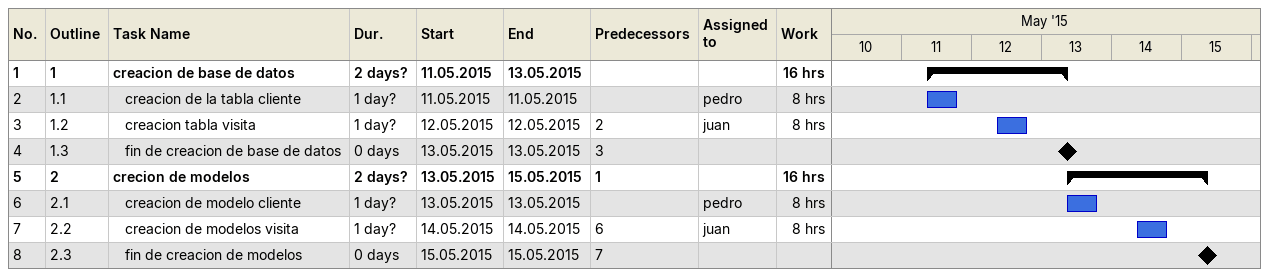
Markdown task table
| ID | WBS | Task | Duration | Start | Finish | Predecessors | Resources | Work (h) |
|---|---|---|---|---|---|---|---|---|
| 1 | 1 | **creacion de base de datos** | 2d? | 2015-05-11 | 2015-05-13 |  |  | 16 |
| 2 | 1.1 | creacion de la tabla cliente | 1d? | 2015-05-11 | 2015-05-11 |  | pedro | 8 |
| 3 | 1.2 | creacion tabla visita | 1d? | 2015-05-12 | 2015-05-12 | 2 | juan | 8 |
| 4 | 1.3 | fin de creacion de base de datos | 0d | 2015-05-13 | 2015-05-13 | 3 |  |  |
| 5 | 2 | **crecion de modelos** | 2d? | 2015-05-13 | 2015-05-15 | 1 |  | 16 |
| 6 | 2.1 | creacion de modelo cliente | 1d? | 2015-05-13 | 2015-05-13 |  | pedro | 8 |
| 7 | 2.2 | creacion de modelos visita | 1d? | 2015-05-14 | 2015-05-14 | 6 | juan | 8 |
| 8 | 2.3 | fin de creacion de modelos | 0d | 2015-05-15 | 2015-05-15 | 7 |  |  |
